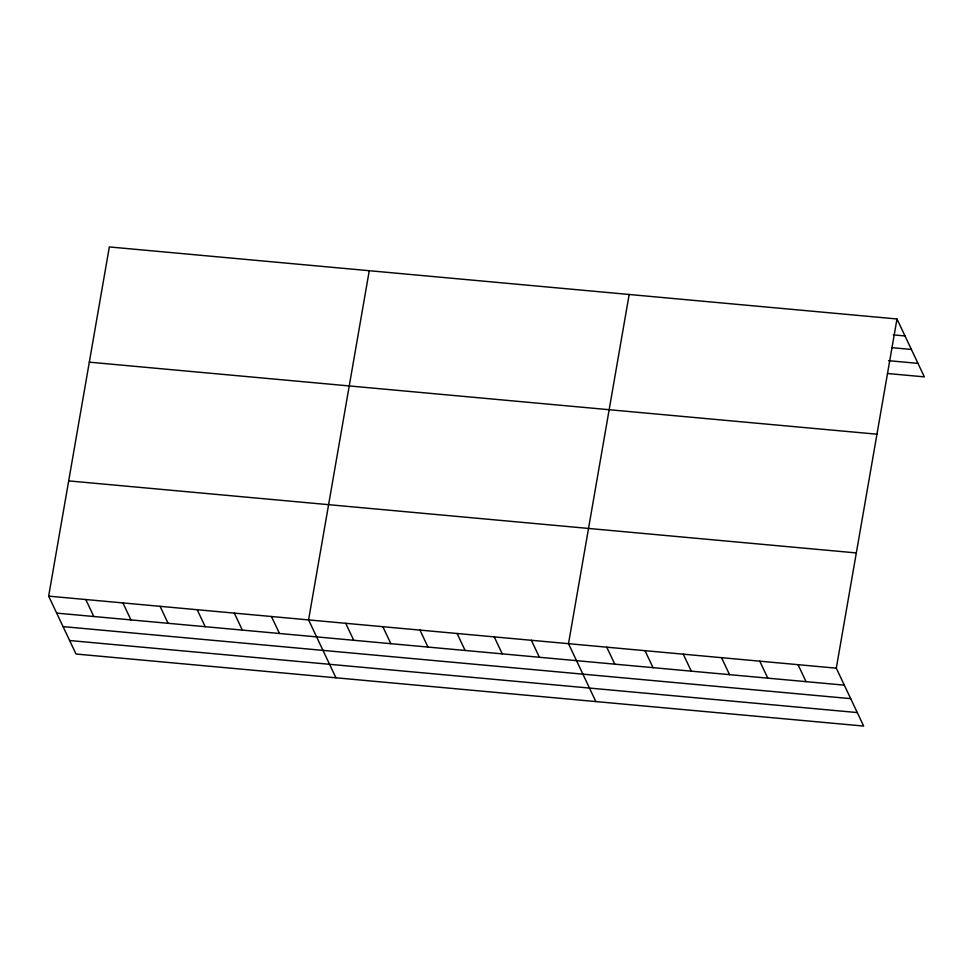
<?xml version="1.0" encoding="UTF-8"?>
<svg xmlns="http://www.w3.org/2000/svg" width="973" height="973" viewBox="0 0 973 973"><rect width="100%" height="100%" fill="white"/><g stroke="black" fill="none" stroke-linecap="round" stroke-linejoin="round"><path stroke-width="1.46" d="M896.984 318.974L836.294 668.171L863.659 726.065L76.016 654.026L48.65 596.133L109.341 246.935L896.984 318.974L924.35 376.867L887.571 373.51M369.266 270.701L308.575 619.898L335.94 677.804M629.178 294.478L568.5 643.676L595.865 701.582M893.238 334.87L904.999 335.953M892.265 347.702L911.385 349.453M888.544 360.679L917.965 363.367M89.309 362.163L876.953 434.201M68.682 480.893L856.313 552.932M48.65 596.133L836.294 668.171M56.677 613.112L844.321 685.15M63.063 626.612L850.706 698.65M69.63 640.526L857.274 712.564M798.03 664.668L806.058 681.647M759.779 661.166L767.806 678.145M721.516 657.675L729.543 674.654M683.265 654.172L691.292 671.151M645.002 650.669L653.029 667.648M606.751 647.179L614.778 664.145M531.367 640.283L539.383 657.261M494.235 636.877L502.25 653.856M457.103 633.484L465.118 650.463M419.971 630.09L427.986 647.069M382.839 626.697L390.866 643.676M345.707 623.304L353.734 640.27M271.443 616.505L279.47 633.484M234.311 613.112L242.338 630.09M197.178 609.718L205.206 626.697M160.046 606.313L168.074 623.292M122.914 602.919L130.941 619.898M85.782 599.526L93.809 616.505"/></g></svg>
